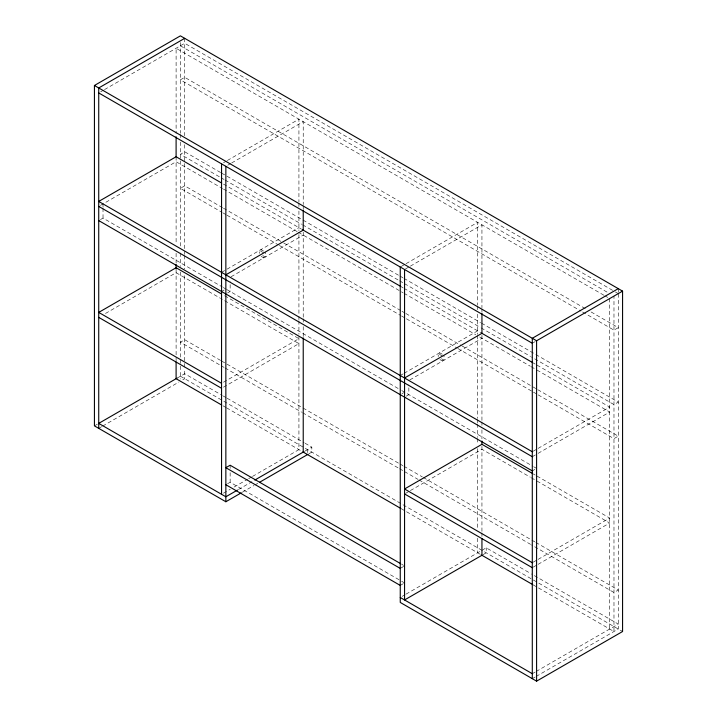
<?xml version="1.0" encoding="UTF-8"?>
<svg xmlns="http://www.w3.org/2000/svg" width="717" height="717" viewBox="0 0 717 717"><rect width="100%" height="100%" fill="white"/><g stroke="black" fill="none" stroke-linecap="round" stroke-linejoin="round"><path stroke-width="0.54" stroke-dasharray="3.58 2.69" d="M100.658 91.821L103.562 90.145M104.521 89.589L184.708 43.298L614.388 291.371M100.452 205.403L176.104 161.719L222.53 188.517M100.452 219.581L103.024 218.093L222.333 286.97M223.489 162.732L226.384 161.056M227.352 160.491L298.926 119.174L298.926 202.069M227.782 165.215L230.686 163.539M231.654 162.974L303.228 121.657L303.228 204.542M105.498 313.463L176.104 272.702L220.594 298.38M221.553 272.343L298.926 227.665M231.098 276.753L303.228 235.113M221.553 291.487L224.134 290M227.567 292.975L230.148 291.487L230.148 281.673M94.429 425.871L97.324 424.195M176.965 378.217L184.708 373.745L222.261 395.434M98.731 428.354L101.626 426.678M102.594 426.122L178.909 382.062M182.772 379.831L184.708 378.71L184.708 369.354M401.224 266.464L405.096 264.232M406.064 263.668L477.639 222.351L477.639 305.245M405.526 268.947L409.398 266.715M410.366 266.15L481.941 224.833L481.941 307.718M223.489 382.206L298.926 338.648L223.498 295.09M223.489 387.171L298.926 343.613L221.562 298.944M400.256 375.52L403.142 373.853M404.11 373.297L477.639 330.842M227.567 483.733L230.148 482.245L400.686 580.698M409.81 379.929L481.941 338.29M223.489 493.179L230.256 489.272M234.127 487.04L247.67 479.225M248.638 478.66L251.533 476.984M252.501 476.429L298.926 449.622L298.926 335.368M401.977 393.669L403.698 392.683M238.411 489.532L251.963 481.699M305.066 451.047L311.823 447.139L311.823 452.104L307.53 454.587M406.279 396.151L408.86 394.664L408.86 384.85M242.274 492.265L253.863 485.57M254.831 485.015L257.726 483.339M533.26 342.69L535.196 341.579M405.526 493.386L409.398 491.154M410.366 490.589L481.941 449.263L530.32 477.199M533.26 451.19L537.132 448.959M538.1 448.394L609.674 407.077L535.957 364.514M532.292 456.711L537.132 453.924M538.1 453.359L609.674 412.033L535.957 369.479M532.292 470.899L534.873 469.402M401.117 567.9L403.698 566.412M400.256 585.422L403.698 583.432M402.192 596.356L405.096 594.68M406.055 594.124L486.234 547.833L530.571 573.43M482.801 554.788L486.234 552.798L486.234 547.833M533.26 562.164L537.132 559.932M538.1 559.377L609.674 518.05L536.128 475.595M533.26 567.129L537.132 564.897M538.1 564.342L609.674 523.016L536.128 480.551M532.292 673.702L535.196 672.035M536.164 671.471L618.269 624.068L531.53 573.985M532.292 678.667L535.196 676.991M536.164 676.436L618.269 629.033L618.269 293.128M615.365 291.936L618.269 293.612M180.406 45.78L607.182 292.178M603.857 295.216L176.104 48.263L176.104 133.389M604.825 295.78L607.738 297.456M585.296 308.615L184.708 77.337L180.406 79.82L580.994 311.097M591.113 311.976L618.269 327.651L613.976 330.134L581.962 311.653M220.594 172.51L184.708 151.789L180.406 154.272L220.173 177.233M221.562 173.075L302.072 219.554M303.04 220.11L399.064 275.552M400.032 276.108L402.945 277.793M403.913 278.348L480.542 322.587M481.51 323.152L534.855 353.947M535.823 354.512L618.269 402.112L613.976 404.594L531.53 356.994M221.141 177.798L224.054 179.474M225.021 180.03L301.651 224.278M302.619 224.833L398.643 280.275M399.611 280.831L403.492 283.072M404.46 283.636L480.121 327.31M481.089 327.875L530.553 356.43M223.498 184.117L301.23 228.992M401.09 286.648L403.079 287.795M404.003 288.333L480.668 332.598M533.045 362.838L535.16 364.057M223.498 189.082L297.967 232.075M298.317 232.281L403.079 292.76M404.003 293.289L475.819 334.758M479.7 336.999L530.32 366.226M531.109 366.674L535.16 369.022M222.53 207.67L184.708 185.828L180.406 188.311L222.118 212.393M223.507 208.226L282.668 242.391M283.636 242.946L401 310.712M401.977 311.268L404.881 312.953M405.849 313.508L461.139 345.433M462.107 345.988L536.8 389.107M537.768 389.672L618.269 436.151L613.976 438.634L533.466 392.154M223.086 212.949L225.989 214.634M226.966 215.19L278.366 244.873M279.343 245.429L400.588 315.435M401.556 315.991L405.437 318.231M406.405 318.787L456.846 347.906M457.813 348.471L532.498 391.59M263.56 251.067L260.979 249.579L260.979 252.554M442.264 354.243L439.682 352.755L439.682 355.731M263.802 252.913L259.5 250.43L259.5 253.406M442.514 356.089L438.212 353.606L438.212 356.582M262.7 255.539L265.281 257.027L265.281 252.061M441.403 358.715L443.984 360.203L443.984 355.238M261.221 256.39L263.802 257.878L263.802 254.893M439.933 359.567L442.514 361.054L442.514 358.07M223.301 287.535L226.214 289.211M226.706 289.507L400.803 390.012M401.771 390.577L532.713 466.175M533.681 466.731L536.594 468.416M533.224 473.919L535.16 475.03M531.288 477.764L535.16 479.996M220.594 360.427L184.708 339.715L180.406 342.188L220.173 365.15M221.562 360.992L302.072 407.471M303.04 408.027L399.064 463.469M400.032 464.033L402.945 465.709M403.913 466.265L422.34 476.913M423.308 477.468L534.855 541.873M535.823 542.428L618.269 590.028L613.976 592.511L531.53 544.911M221.141 365.715L224.054 367.391M225.021 367.955L301.651 412.194M302.619 412.75L398.643 468.192M399.611 468.748L403.492 470.988M404.46 471.553L418.047 479.395M419.015 479.951L530.553 544.346M223.229 395.99L226.115 397.657M227.083 398.213L304.125 442.694M305.083 443.249L311.823 447.139M180.406 376.228L622.571 631.516M223.086 405.831L225.989 407.516M226.545 407.83L303.228 452.104M401.135 508.631L481.941 555.281M533.045 584.794L613.976 631.516L613.976 296.094M401.654 564.243L403.59 565.354M401.654 581.263L404.558 582.939M618.269 288.646L618.269 292.617M609.674 298.577L609.674 629.033M481.941 308.839L481.941 312.2M481.941 335.314L481.941 420.861M481.941 421.981L481.941 425.342M481.941 429.824L481.941 438.786M481.941 446.288L481.941 531.754M481.941 532.874L481.941 537.356M477.639 306.365L477.639 309.717M477.639 314.198L477.639 334.364M477.639 335.484L477.639 418.378M477.639 419.499L477.639 422.86M477.639 423.98L477.639 437.424M477.639 438.544L477.639 444.146M477.639 448.627L477.639 529.28M477.639 538.234L477.639 552.798M307.53 449.622L307.53 452.606M303.228 205.662L303.228 210.144M303.228 232.138L303.228 317.685M303.228 318.805L303.228 322.166M303.228 326.647L303.228 336.73M298.926 203.189L298.926 206.541M298.926 211.022L298.926 230.65M298.926 234.549L298.926 315.202M298.926 316.322L298.926 319.683M298.926 320.804L298.926 334.247M230.148 465.225L230.148 468.416M230.148 472.673L230.148 482.245M184.708 38.333L184.708 135.746M184.708 144.7L184.708 254.427M184.708 255.548L184.708 268.983M184.708 275.704L184.708 368.26M180.406 42.572L180.406 133.263M180.406 134.384L180.406 137.736M180.406 142.109L180.406 246.352M180.406 253.011L180.406 266.5M180.406 272.057L180.406 378.961M176.104 156.754L176.104 244.291M176.104 253.253L176.104 263.336M176.104 269.717L176.104 360.785M103.024 203.915L103.024 207.186M103.024 208.28L103.024 218.093"/><path stroke-width="1.08" d="M241.306 492.821L225.855 501.748L94.429 425.871L94.429 85.484L180.406 35.85L622.571 291.129L622.571 631.516L536.594 681.15L400.256 602.441L400.256 267.02M184.708 38.333L98.731 87.967L98.731 428.354M225.855 274.826L303.228 230.148M176.974 378.209L98.731 423.388L225.855 496.782L237.444 490.087M404.558 378.002L481.941 333.324M254.831 480.049L304.098 451.602M259.662 482.227L307.96 454.336M618.269 288.646L532.292 338.29L532.292 678.667M94.429 85.484L536.594 340.772L622.571 291.129M98.731 92.932L532.292 343.255M221.696 183.077L176.104 156.754L98.731 201.432L532.292 451.746M302.198 229.557L400.167 286.119M481.645 333.154L532.256 362.381M98.731 206.397L532.292 456.711M98.731 220.576L532.292 470.899M221.562 293.979L176.104 267.737L98.731 312.406L221.553 383.317M532.256 473.354L481.941 444.307L404.558 488.976L532.292 562.728M98.731 317.371L221.553 388.282M404.558 493.941L532.292 567.694M221.696 405.033L176.104 378.71L176.104 361.906M303.174 452.068L400.588 508.317M481.645 555.11L532.077 584.23M400.686 563.679L230.148 465.225L225.855 467.708L400.256 568.402M225.855 484.728L400.256 585.422M400.256 597.476L532.292 673.702M536.594 340.772L536.594 681.15M481.941 313.32L481.941 333.486M481.941 441.027L481.941 444.388M481.941 538.476L481.941 555.281L404.558 599.959L404.558 269.502M303.228 210.144L303.228 230.309M303.228 337.85L303.228 452.104M225.855 166.326L225.855 501.748M221.553 163.843L221.553 494.3M176.104 136.75L176.104 156.915M176.104 264.456L176.104 268.938"/></g></svg>
